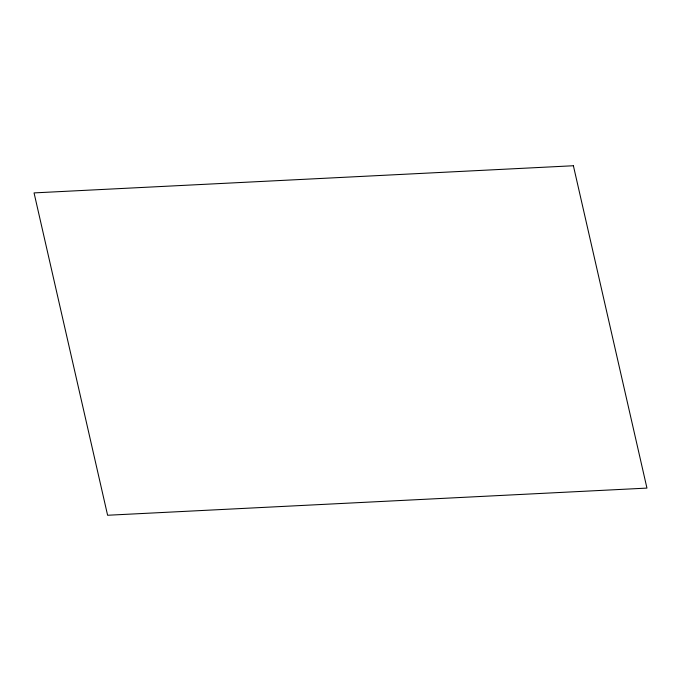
<?xml version="1.0" encoding="UTF-8"?>
<svg xmlns="http://www.w3.org/2000/svg" width="681" height="681" viewBox="0 0 681 681"><rect width="100%" height="100%" fill="white"/><g stroke="black" fill="none" stroke-linecap="round" stroke-linejoin="round"><path stroke-width="1.02" d="M573.393 165.747L34.05 192.902L107.607 515.253L646.95 488.098L573.393 165.747"/></g></svg>
